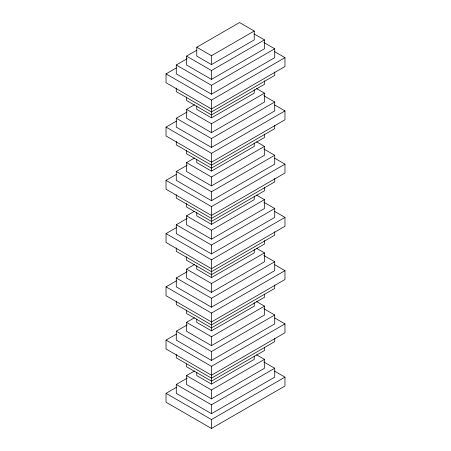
<?xml version="1.0" encoding="UTF-8"?>
<svg xmlns="http://www.w3.org/2000/svg" width="451" height="451" viewBox="0 0 451 451"><rect width="100%" height="100%" fill="white"/><g stroke="black" fill="none" stroke-linecap="round" stroke-linejoin="round"><path stroke-width="0.68" d="M196.771 47.242L239.537 22.55L254.229 31.029L254.229 39.902L211.463 64.594L196.771 56.116L196.771 47.242L211.463 55.721L254.229 31.029M254.133 33.938L264.472 39.902L264.472 48.781L211.463 79.387L186.528 64.989L186.528 56.116L196.884 50.134M263.801 42.473L274.721 48.781L274.721 57.655L211.463 94.174L176.279 73.863L176.279 64.989L187.227 58.669M274.67 51.707L284.97 57.655L284.97 66.528L211.463 108.967L166.03 82.736L166.03 73.863L176.358 67.904M186.528 56.116L211.463 70.514L264.472 39.902M176.279 64.989L211.463 85.301L274.721 48.781M256.568 88.588L264.472 93.154L264.472 102.027L211.463 132.633L186.528 118.235L186.528 109.362L194.449 104.79M263.801 95.725L274.721 102.027L274.721 110.901L211.463 147.426L176.279 127.109L176.279 118.235L187.227 111.916M166.03 73.863L211.463 100.094L284.97 57.655M274.67 104.953L284.97 110.901L284.97 119.774L211.463 162.213L166.03 135.988L166.03 127.109L176.358 121.15M196.771 105.951L196.771 109.362L211.463 117.841L254.229 93.154L254.229 89.738M186.528 109.362L211.463 123.76L264.472 93.154M176.279 118.235L211.463 138.547L274.721 102.027M256.568 141.834L264.472 146.4L264.472 155.274L211.463 185.88L186.528 171.481L186.528 162.608L194.449 158.036M263.801 148.971L274.721 155.274L274.721 164.147L211.463 200.672L176.279 180.361L176.279 171.481L187.227 165.162M166.03 127.109L211.463 153.34L284.97 110.901M274.67 158.205L284.97 164.147L284.97 173.021L211.463 215.46L166.03 189.234L166.03 180.361L176.358 174.396M196.771 159.197L196.771 162.608L211.463 171.087L254.229 146.4L254.229 142.984M186.528 162.608L211.463 177.006L264.472 146.4M176.279 171.481L211.463 191.799L274.721 155.274M256.568 195.08L264.472 199.646L264.472 208.52L211.463 239.126L186.528 224.733L186.528 215.854L194.449 211.282M263.801 202.217L274.721 208.52L274.721 217.393L211.463 253.919L176.279 233.607L176.279 224.733L187.227 218.408M166.03 180.361L211.463 206.586L284.97 164.147M274.67 211.451L284.97 217.393L284.97 226.267L211.463 268.711L166.03 242.48L166.03 233.607L176.358 227.642M196.771 212.444L196.771 215.854L211.463 224.339L254.229 199.646L254.229 196.23M186.528 215.854L211.463 230.252L264.472 199.646M176.279 224.733L211.463 245.045L274.721 208.52M256.568 248.326L264.472 252.893L264.472 261.766L211.463 292.372L186.528 277.979L186.528 269.106L194.449 264.528M263.801 255.463L274.721 261.766L274.721 270.639L211.463 307.165L176.279 286.853L176.279 277.979L187.227 271.654M166.03 233.607L211.463 259.832L284.97 217.393M274.67 264.698L284.97 270.639L284.97 279.519L211.463 321.958L166.03 295.726L166.03 286.853L176.358 280.888M196.771 265.69L196.771 269.106L211.463 277.585L254.229 252.893L254.229 249.482M186.528 269.106L211.463 283.499L264.472 252.893M176.279 277.979L211.463 298.291L274.721 261.766M256.568 301.578L264.472 306.139L264.472 315.012L211.463 345.624L186.528 331.226L186.528 322.352L194.449 317.775M263.801 308.709L274.721 315.012L274.721 323.891L211.463 360.411L176.279 340.099L176.279 331.226L187.227 324.906M166.03 286.853L211.463 313.079L284.97 270.639M274.67 317.944L284.97 323.891L284.97 332.765L211.463 375.204L166.03 348.973L166.03 340.099L176.358 334.135M196.771 318.936L196.771 322.352L211.463 330.831L254.229 306.139L254.229 302.728M186.528 322.352L211.463 336.745L264.472 306.139M176.279 331.226L211.463 351.538L274.721 315.012M256.568 354.824L264.472 359.385L264.472 368.264L211.463 398.87L186.528 384.472L186.528 375.598L194.449 371.026M263.801 361.956L274.721 368.264L274.721 377.137L211.463 413.657L176.279 393.345L176.279 384.472L187.227 378.152M166.03 340.099L211.463 366.33L284.97 323.891M274.67 371.19L284.97 377.137L284.97 386.011L211.463 428.45L166.03 402.219L166.03 393.345L176.358 387.386M196.771 372.182L196.771 375.598L211.463 384.077L254.229 359.385L254.229 355.974M186.528 375.598L211.463 389.997L264.472 359.385M176.279 384.472L211.463 404.784L274.721 368.264M166.03 393.345L211.463 419.577L284.97 377.137M274.721 71.991L274.721 75.402L211.463 111.927L176.279 91.615L176.279 88.199M274.721 125.237L274.721 128.648L211.463 165.173L176.279 144.861L176.279 141.445M274.721 178.483L274.721 181.9L211.463 218.419L176.279 198.107L176.279 194.697M274.721 231.729L274.721 235.146L211.463 271.665L176.279 251.354L176.279 247.943M274.721 284.976L274.721 288.392L211.463 324.912L176.279 304.6L176.279 301.189M274.721 338.227L274.721 341.638L211.463 378.163L176.279 357.846L176.279 354.435M264.472 80.864L264.472 84.275L211.463 114.887L186.528 100.488L186.528 97.072M264.472 134.11L264.472 137.527L211.463 168.133L186.528 153.735L186.528 150.324M264.472 187.357L264.472 190.773L211.463 221.379L186.528 206.981L186.528 203.57M264.472 240.603L264.472 244.019L211.463 274.625L186.528 260.227L186.528 256.816M264.472 294.537L264.472 297.265L211.463 327.871L186.528 313.473L186.528 310.062M264.472 347.783L264.472 350.512L211.463 381.118L186.528 366.725L186.528 363.991M211.463 55.721L211.463 64.594M211.463 70.514L211.463 79.387M211.463 85.301L211.463 94.174M211.463 100.094L211.463 117.841M211.463 123.76L211.463 132.633M211.463 138.547L211.463 147.426M211.463 153.34L211.463 171.087M211.463 177.006L211.463 185.88M211.463 191.799L211.463 200.672M211.463 206.586L211.463 224.339M211.463 230.252L211.463 239.126M211.463 245.045L211.463 253.919M211.463 259.832L211.463 277.585M211.463 283.499L211.463 292.372M211.463 298.291L211.463 307.165M211.463 313.079L211.463 330.831M211.463 336.745L211.463 345.624M211.463 351.538L211.463 360.411M211.463 366.33L211.463 384.077M211.463 389.997L211.463 398.87M211.463 404.784L211.463 413.657M211.463 419.577L211.463 428.45"/></g></svg>
